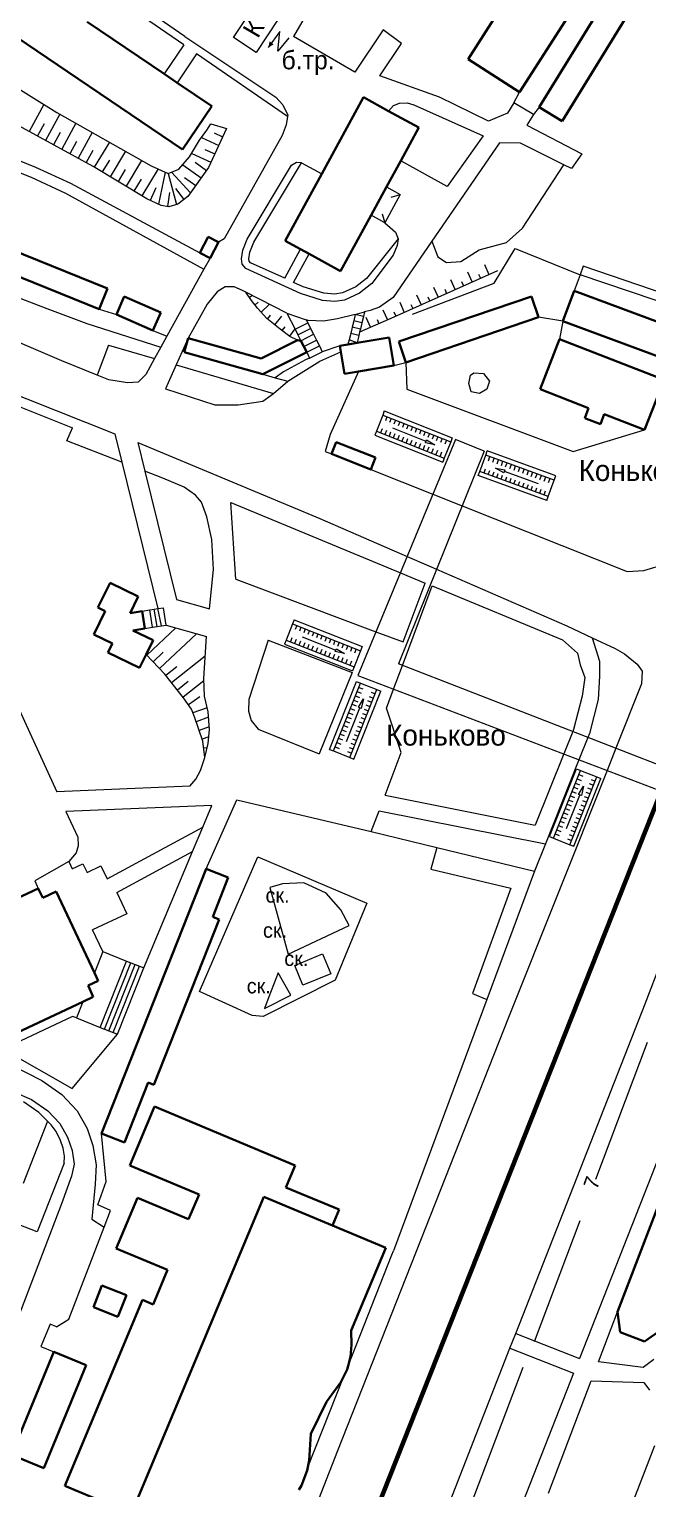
# Model space of a CAD drawing. Extents: x 1000 to 4000, y -5000 to -1000.
# Drawn here: x 1251.6 to 1385.1, y -3826 to -3511.3 of the extents above; entities that cross this region are included whole.
import ezdxf
from ezdxf.enums import TextEntityAlignment as Align

# ---------------------------------------------------------------- set-up
doc = ezdxf.new("R2010")
doc.units = 0
doc.header["$MEASUREMENT"] = 0
for name, color, linetype in [('11', 7, 'CONTINUOUS'), ('16', 7, 'CONTINUOUS'), ('17', 7, 'CONTINUOUS'), ('24', 7, 'CONTINUOUS'), ('25', 7, 'CONTINUOUS'), ('37', 7, 'CONTINUOUS'), ('40', 7, 'CONTINUOUS'), ('42', 7, 'CONTINUOUS'), ('5', 7, 'CONTINUOUS'), ('6', 7, 'CONTINUOUS'), ('7', 7, 'CONTINUOUS'), ('границы команд_1', 10, 'CONTINUOUS')]:
    doc.layers.add(name, color=color, linetype=linetype)
doc.styles.get("Standard").update_dxf_attribs({"font": 'txt', "height": 0.2})

msp = doc.modelspace()

# ---------------------------------------------------------------- linework, layer by layer
at = {"layer": '11', "color": 253, "linetype": 'Continuous', "lineweight": 0}
for p, q in [((1356.17, -3527.22), (1357.43, -3524.94)), ((1360.4, -3529.7), (1356.17, -3527.22)), ((1361.67, -3528.14), (1360.4, -3529.7)), ((1351.94, -3566.12), (1356.45, -3558.59)), ((1356.45, -3558.59), (1370.51, -3564.27)), ((1334.35, -3572.79), (1351.94, -3566.12)), ((1332.89, -3583.18), (1333.09, -3588.91)), ((1333.09, -3588.91), (1369.02, -3602.36)), ((1369.02, -3602.36), (1384.39, -3597.71)), ((1384.25, -3628.03), (1389.08, -3626.58)), ((1380.66, -3628.27), (1384.25, -3628.03)), ((1289.8, -3692.34), (1296.4, -3677.44)), ((1325.38, -3684.29), (1339.55, -3687.74)), ((1276.33, -3713.67), (1286.84, -3688.61)), ((1339.55, -3687.74), (1360.63, -3692.87)), ((1360.63, -3692.87), (1350.36, -3720.49)), ((1306.3, -3695.55), (1303.51, -3696.35)), ((1310.89, -3695.35), (1306.3, -3695.55)), ((1315.68, -3697.55), (1310.89, -3695.35)), ((1318.87, -3701.15), (1315.68, -3697.55)), ((1320.67, -3704.55), (1318.87, -3701.15)), ((1350.36, -3720.49), (1330.21, -3774.69)), ((1260.86, -3739.65), (1270.67, -3727.98)), ((1245.98, -3731.18), (1260.86, -3739.65)), ((1253.69, -3744.82), (1250.36, -3742.54)), ((1255.59, -3746.75), (1253.69, -3744.82)), ((1256.34, -3747.51), (1255.59, -3746.75)), ((1257.44, -3748.97), (1256.34, -3747.51)), ((1258.36, -3750.89), (1257.44, -3748.97)), ((1268.21, -3759.75), (1267.24, -3749.35)), ((1258.95, -3752.56), (1258.36, -3750.89)), ((1259.22, -3754.29), (1258.95, -3752.56)), ((1259.13, -3755.81), (1253.31, -3770.61)), ((1259.13, -3755.81), (1259.22, -3754.29)), ((1266.4, -3764.73), (1268.21, -3759.75)), ((1269.18, -3765.98), (1266.4, -3764.73)), ((1267.8, -3769.57), (1269.18, -3765.98)), ((1253.31, -3770.61), (1245.16, -3767.4)), ((1260.17, -3789.39), (1267.8, -3769.57)), ((1329.87, -3775.54), (1330.21, -3774.69)), ((1320.41, -3799.44), (1329.87, -3775.54)), ((1257.53, -3791.05), (1260.17, -3789.39)), ((1311.76, -3821.29), (1319.56, -3801.58))]:
    msp.add_line(p, q, dxfattribs=at)
for p in [(1320.41, -3799.44), (1319.56, -3801.58)]:
    msp.add_point(p, dxfattribs=at)
at = {"layer": '16', "color": 253, "linetype": 'Continuous', "lineweight": 0}
for p, q in [((1295.72, -3513.16), (1300.43, -3506)), ((1305.31, -3509.21), (1300.61, -3516.37)), ((1300.61, -3516.37), (1295.72, -3513.16)), ((1305.71, -3511.83), (1303.2, -3515.3)), ((1305.29, -3516.06), (1305.71, -3511.83)), ((1307.65, -3513.17), (1305.29, -3516.06))]:
    msp.add_line(p, q, dxfattribs=at)
msp.add_solid([(1303.2, -3515.3), (1304.35, -3514.62), (1303.49, -3513.96)], dxfattribs=at)
at = {"layer": '24', "color": 253, "linetype": 'Continuous', "lineweight": 0}
for p, q in [((1285.22, -3512.91), (1223.35, -3470.26)), ((1284.97, -3514.73), (1268.44, -3503.33)), ((1311.44, -3508.08), (1308.62, -3512.94)), ((1285.22, -3512.91), (1304.82, -3526)), ((1321.9, -3520.64), (1308.62, -3512.94)), ((1328.01, -3511.5), (1321.9, -3520.64)), ((1331.98, -3514.4), (1328.01, -3511.5)), ((1284.97, -3514.73), (1280.76, -3520.98)), ((1287.75, -3516.65), (1283.56, -3522.87)), ((1307.34, -3530.16), (1287.75, -3516.65)), ((1327.26, -3521.39), (1331.98, -3514.4)), ((1340.12, -3526.01), (1327.26, -3521.39)), ((1304.82, -3526), (1306.36, -3527.62)), ((1350.75, -3531.17), (1340.12, -3526.01)), ((1306.36, -3527.62), (1307.39, -3529.84)), ((1307.39, -3529.84), (1307.34, -3530.16)), ((1329.17, -3528.99), (1330.21, -3527.81)), ((1330.21, -3527.81), (1331.52, -3527.27)), ((1331.52, -3527.27), (1333.14, -3527.19)), ((1333.14, -3527.19), (1334.61, -3527.67)), ((1334.61, -3527.67), (1349.55, -3534.34)), ((1354.8, -3529.45), (1350.75, -3531.17)), ((1356.17, -3527.22), (1354.8, -3529.45)), ((1360.4, -3529.7), (1358.96, -3532.01)), ((1307.05, -3531.98), (1306.19, -3534.29)), ((1307.34, -3530.16), (1307.05, -3531.98)), ((1358.96, -3532.01), (1370.86, -3538.22)), ((1306.19, -3534.29), (1293.69, -3556.52)), ((1353.09, -3535.81), (1338.49, -3557.04)), ((1349.55, -3534.34), (1341.83, -3545.24)), ((1357.61, -3535.91), (1353.09, -3535.81)), ((1366.95, -3540.55), (1357.61, -3535.91)), ((1241.98, -3539.25), (1252.05, -3543.27)), ((1242.98, -3537.05), (1253.01, -3541.05)), ((1370.86, -3538.22), (1368.65, -3541.4)), ((1253.01, -3541.05), (1260.53, -3544.56)), ((1298.64, -3556.57), (1308.19, -3540.65)), ((1300.07, -3557.27), (1310.34, -3540.15)), ((1308.19, -3540.65), (1309.27, -3540.03)), ((1309.27, -3540.03), (1310.27, -3540.11)), ((1310.27, -3540.11), (1310.34, -3540.15)), ((1310.34, -3540.15), (1314.77, -3542.49)), ((1341.83, -3545.24), (1331.77, -3539.75)), ((1368.65, -3541.4), (1366.95, -3540.55)), ((1252.05, -3543.27), (1259.45, -3546.71)), ((1260.53, -3544.56), (1288.43, -3559.56)), ((1259.45, -3546.71), (1289.33, -3563.05)), ((1328.32, -3553.07), (1330.68, -3555.11)), ((1330.68, -3555.11), (1331.22, -3556.5)), ((1293.69, -3556.52), (1292.44, -3557.27)), ((1297.72, -3558.96), (1298.64, -3556.57)), ((1299.25, -3559.38), (1300.07, -3557.27)), ((1331.22, -3556.5), (1324.38, -3565.08)), ((1338.49, -3557.04), (1330.12, -3569.2)), ((1330.99, -3557.96), (1330.14, -3560.04)), ((1331.22, -3556.5), (1330.99, -3557.96)), ((1290.64, -3560.71), (1289.33, -3563.05)), ((1297.41, -3560.81), (1297.72, -3558.96)), ((1297.56, -3561.96), (1297.41, -3560.81)), ((1299.01, -3560.83), (1299.25, -3559.38)), ((1299.08, -3561.33), (1299.01, -3560.83)), ((1299.35, -3561.68), (1299.08, -3561.33)), ((1306.76, -3565.04), (1310.19, -3558.76)), ((1308.67, -3565.91), (1312.03, -3559.76)), ((1330.14, -3560.04), (1325.52, -3566.19)), ((1289.33, -3563.05), (1281.35, -3577.48)), ((1298.33, -3562.96), (1297.56, -3561.96)), ((1310.19, -3568.34), (1298.33, -3562.96)), ((1306.76, -3565.04), (1299.35, -3561.68)), ((1370.51, -3564.27), (1369.22, -3567.72)), ((1371.13, -3562.45), (1370.51, -3564.27)), ((1412.52, -3578.56), (1370.51, -3564.27)), ((1394.49, -3570.39), (1371.13, -3562.45)), ((1241.51, -3566.19), (1255.39, -3571.56)), ((1293.87, -3566.87), (1292.17, -3567.95)), ((1295.87, -3566.87), (1293.87, -3566.87)), ((1297.64, -3567.64), (1295.87, -3566.87)), ((1298.34, -3568), (1297.64, -3567.64)), ((1310.76, -3566.86), (1308.67, -3565.91)), ((1315.2, -3568.24), (1310.76, -3566.86)), ((1322.07, -3566.9), (1319.22, -3568.19)), ((1324.38, -3565.08), (1322.07, -3566.9)), ((1325.52, -3566.19), (1322.9, -3568.27)), ((1290.02, -3570.64), (1285.91, -3577.96)), ((1292.17, -3567.95), (1290.02, -3570.64)), ((1307.24, -3572.57), (1298.34, -3568)), ((1314.89, -3569.81), (1310.19, -3568.34)), ((1317.59, -3570.04), (1314.89, -3569.81)), ((1317.54, -3568.44), (1315.2, -3568.24)), ((1319.22, -3568.19), (1317.54, -3568.44)), ((1319.67, -3569.73), (1317.59, -3570.04)), ((1322.9, -3568.27), (1319.67, -3569.73)), ((1330.12, -3569.2), (1327.2, -3571.25)), ((1255.39, -3571.56), (1264.05, -3574.76)), ((1266.74, -3571.68), (1270.45, -3572.84)), ((1311.8, -3574.1), (1311.41, -3574.01)), ((1315.11, -3574.25), (1311.8, -3574.1)), ((1318.11, -3573.79), (1315.11, -3574.25)), ((1321.97, -3572.83), (1318.11, -3573.79)), ((1325.18, -3572.01), (1323.98, -3572.24)), ((1327.2, -3571.25), (1325.18, -3572.01)), ((1366.78, -3574.27), (1361.51, -3573.45)), ((1264.05, -3574.76), (1280.04, -3579.86)), ((1278.31, -3576.26), (1281.35, -3577.48)), ((1366.78, -3574.27), (1366.06, -3578.16)), ((1258.68, -3582.81), (1249.08, -3578.74)), ((1268.75, -3579.43), (1266.31, -3585.91)), ((1268.75, -3579.43), (1278.66, -3582.34)), ((1280.04, -3579.86), (1278.66, -3582.34)), ((1281.35, -3577.48), (1280.04, -3579.86)), ((1285.91, -3577.96), (1283.34, -3583.7)), ((1318.61, -3579.6), (1314.86, -3580.86)), ((1266.31, -3585.91), (1258.68, -3582.81)), ((1278.66, -3582.34), (1276.75, -3585.8)), ((1311.22, -3582.61), (1306.51, -3585.18)), ((1307.45, -3587.24), (1314.31, -3582.87)), ((1312.12, -3582.24), (1311.22, -3582.61)), ((1314.31, -3582.87), (1318.83, -3580.91)), ((1330.28, -3583.84), (1332.89, -3583.18)), ((1268.78, -3586.92), (1266.31, -3585.91)), ((1276.75, -3585.8), (1275.12, -3587.43)), ((1283.34, -3583.7), (1281.03, -3588.86)), ((1283.34, -3583.7), (1304.31, -3589.85)), ((1302.02, -3585.72), (1304.71, -3586.51)), ((1306.51, -3585.18), (1304.71, -3586.51)), ((1304.71, -3586.51), (1307.45, -3587.24)), ((1322.68, -3585.12), (1316.56, -3598.73)), ((1346.45, -3587.72), (1346.81, -3585.94)), ((1346.81, -3585.94), (1347.52, -3585.4)), ((1347.52, -3585.4), (1349.66, -3585.58)), ((1349.66, -3585.58), (1350.9, -3587.18)), ((1240.6, -3589.18), (1260.99, -3597.26)), ((1241.4, -3587.19), (1270.11, -3598.56)), ((1272.81, -3587.6), (1268.78, -3586.92)), ((1275.12, -3587.43), (1272.81, -3587.6)), ((1281.03, -3588.86), (1291.66, -3592.29)), ((1303.85, -3590.24), (1304.31, -3589.85)), ((1304.31, -3589.85), (1307.45, -3587.24)), ((1346.99, -3589.51), (1346.45, -3587.72)), ((1348.77, -3589.86), (1346.99, -3589.51)), ((1350.37, -3588.97), (1348.77, -3589.86)), ((1350.9, -3587.18), (1350.37, -3588.97)), ((1291.66, -3592.29), (1296.73, -3592.29)), ((1296.73, -3592.29), (1302.04, -3591.52)), ((1302.04, -3591.52), (1303.85, -3590.24)), ((1259.74, -3600.1), (1260.99, -3597.26)), ((1270.11, -3598.56), (1271.62, -3604.7)), ((1316.56, -3598.73), (1315.47, -3602.34)), ((1271.62, -3604.7), (1259.74, -3600.1)), ((1275.06, -3600.45), (1276.58, -3606.61)), ((1275.06, -3600.45), (1314.36, -3616.81)), ((1315.47, -3602.34), (1316.86, -3602.9)), ((1271.62, -3604.7), (1279.38, -3636.24)), ((1276.58, -3606.61), (1283.39, -3634.28)), ((1280.48, -3608.12), (1276.58, -3606.61)), ((1285.05, -3610.05), (1280.48, -3608.12)), ((1325.33, -3606.26), (1338.73, -3611.59)), ((1287.49, -3611.78), (1285.05, -3610.05)), ((1288.81, -3613.3), (1287.49, -3611.78)), ((1338.73, -3611.59), (1345.01, -3614.09)), ((1289.93, -3616.45), (1288.81, -3613.3)), ((1296.19, -3629.9), (1295.13, -3613.38)), ((1295.13, -3613.38), (1331.7, -3628.52)), ((1345.01, -3614.09), (1380.66, -3628.27)), ((1291.05, -3621.32), (1289.93, -3616.45)), ((1314.36, -3616.81), (1333.16, -3625.01)), ((1291.36, -3627.81), (1291.05, -3621.32)), ((1333.16, -3625.01), (1337.84, -3627.05)), ((1337.84, -3627.05), (1339.51, -3627.77)), ((1290.5, -3636.31), (1291.36, -3627.81)), ((1296.19, -3629.9), (1326.44, -3641.21)), ((1331.7, -3628.52), (1337.05, -3630.73)), ((1332.32, -3643.41), (1337.05, -3630.73)), ((1339.51, -3627.77), (1367.61, -3639.95)), ((1332.13, -3648.48), (1338.54, -3631.35)), ((1338.54, -3631.35), (1366.71, -3643)), ((1283.39, -3634.28), (1290.5, -3636.31)), ((1281.18, -3639.79), (1289.85, -3642.27)), ((1367.61, -3639.95), (1373.11, -3642.53)), ((1241.94, -3641.7), (1257.56, -3675.7)), ((1289.31, -3651.28), (1289.85, -3642.27)), ((1303.18, -3643.02), (1299.01, -3655.8)), ((1303.18, -3643.02), (1321.29, -3650.03)), ((1326.44, -3641.21), (1332.32, -3643.41)), ((1366.71, -3643), (1369.92, -3645.82)), ((1373.11, -3642.53), (1378.08, -3644.87)), ((1373.11, -3642.53), (1374.64, -3647.54)), ((1369.92, -3645.82), (1370.49, -3648.35)), ((1378.08, -3644.87), (1380.07, -3646)), ((1380.07, -3646), (1382.81, -3648.19)), ((1330.23, -3653.57), (1332.13, -3648.48)), ((1370.49, -3648.35), (1371.52, -3651.09)), ((1374.64, -3647.54), (1374.64, -3650.77)), ((1382.81, -3648.19), (1383.88, -3649.7)), ((1289.44, -3655.14), (1289.31, -3651.28)), ((1321.29, -3650.03), (1314.18, -3667.54)), ((1371.52, -3651.09), (1370.95, -3655.14)), ((1374.64, -3650.77), (1374.4, -3655.83)), ((1383.74, -3652.47), (1378.19, -3666.35)), ((1383.88, -3649.7), (1383.74, -3652.47)), ((1290.25, -3658.52), (1289.44, -3655.14)), ((1299.01, -3655.8), (1298.92, -3658.36)), ((1328.69, -3657.69), (1330.23, -3653.57)), ((1370.95, -3655.14), (1369.08, -3662.29)), ((1374.4, -3655.83), (1372.48, -3663.18)), ((1290.53, -3662.31), (1290.25, -3658.52)), ((1298.92, -3658.36), (1299.48, -3660.34)), ((1331.91, -3667.26), (1328.69, -3657.69)), ((1299.48, -3660.34), (1301, -3662.24)), ((1301, -3662.24), (1314.18, -3667.54)), ((1289.51, -3668.33), (1290.25, -3665.28)), ((1290.25, -3665.28), (1290.53, -3662.31)), ((1368.9, -3662.75), (1366.97, -3667.57)), ((1369.08, -3662.29), (1368.9, -3662.75)), ((1372.15, -3664.01), (1370.23, -3668.82)), ((1372.48, -3663.18), (1372.15, -3664.01)), ((1288.56, -3671.1), (1289.51, -3668.33)), ((1328.4, -3676.43), (1331.91, -3667.26)), ((1366.97, -3667.57), (1360.81, -3682.89)), ((1378.19, -3666.35), (1376.29, -3671.12)), ((1287.54, -3673), (1288.56, -3671.1)), ((1376.29, -3671.12), (1355.02, -3724.4)), ((1370.23, -3668.82), (1362.99, -3686.96)), ((1286.3, -3674.5), (1257.56, -3675.7)), ((1286.3, -3674.5), (1287.54, -3673)), ((1296.4, -3677.44), (1325.38, -3684.29)), ((1328.4, -3676.43), (1360.81, -3682.89)), ((1291, -3678.69), (1259.54, -3680)), ((1259.54, -3680), (1262.08, -3685.52)), ((1289.05, -3683.33), (1291, -3678.69)), ((1325.38, -3684.29), (1327.1, -3679.8)), ((1327.1, -3679.8), (1362.99, -3686.96)), ((1268.43, -3694.52), (1289.05, -3683.33)), ((1286.84, -3688.61), (1289.05, -3683.33)), ((1262.17, -3687.39), (1261.73, -3688.91)), ((1262.08, -3685.52), (1262.17, -3687.39)), ((1362.99, -3686.96), (1360.63, -3692.87)), ((1261.73, -3688.91), (1260.14, -3690.74)), ((1270.54, -3697.45), (1286.84, -3688.61)), ((1288.35, -3718.75), (1300.92, -3689.74)), ((1300.92, -3689.74), (1324.46, -3699.75)), ((1339.55, -3687.74), (1338.25, -3692.41)), ((1260.14, -3690.74), (1252.81, -3694.89)), ((1260.14, -3690.74), (1260.88, -3692.32)), ((1260.88, -3692.32), (1263.22, -3691.22)), ((1263.22, -3691.22), (1264.11, -3693.11)), ((1264.11, -3693.11), (1267.1, -3691.7)), ((1267.1, -3691.7), (1268.43, -3694.52)), ((1338.25, -3692.41), (1355.55, -3696.5)), ((1252.81, -3694.89), (1253.59, -3696.54)), ((1303.51, -3696.35), (1307.5, -3710.75)), ((1355.55, -3696.5), (1347.27, -3719.23)), ((1270.54, -3697.45), (1272.68, -3702.01)), ((1324.46, -3699.75), (1317.67, -3716.35)), ((1272.68, -3702.01), (1265.29, -3705.49)), ((1267.49, -3710.18), (1265.29, -3705.49)), ((1307.5, -3710.75), (1320.67, -3704.55)), ((1308.9, -3713.15), (1312.2, -3711.78)), ((1312.2, -3711.78), (1314.9, -3710.66)), ((1314.9, -3710.66), (1316.68, -3714.95)), ((1384.49, -3721.42), (1388.07, -3712.22)), ((1305.31, -3714.75), (1303.33, -3719.93)), ((1308.1, -3719.55), (1305.31, -3714.75)), ((1310.68, -3717.44), (1308.9, -3713.15)), ((1316.68, -3714.95), (1310.68, -3717.44)), ((1299.72, -3723.95), (1288.35, -3718.75)), ((1317.67, -3716.35), (1302.12, -3724.15)), ((1302.39, -3722.41), (1308.1, -3719.55)), ((1303.33, -3719.93), (1302.39, -3722.41)), ((1347.27, -3719.23), (1350.36, -3720.49)), ((1356.6, -3792.48), (1384.49, -3721.42)), ((1260.94, -3724.13), (1245.98, -3731.18)), ((1261.83, -3724.48), (1260.94, -3724.13)), ((1302.12, -3724.15), (1299.72, -3723.95)), ((1355.02, -3724.4), (1318.17, -3817.76)), ((1396.91, -3730.33), (1370.32, -3797.87)), ((1234.58, -3734.6), (1252.11, -3742.02)), ((1243.37, -3732.41), (1254.37, -3737.94)), ((1254.37, -3737.94), (1258.69, -3740.98)), ((1252.11, -3742.02), (1255.63, -3744.49)), ((1258.69, -3740.98), (1261.95, -3744.47)), ((1255.59, -3746.75), (1250.32, -3760.14)), ((1255.63, -3744.49), (1258.2, -3747.25)), ((1261.95, -3744.47), (1264.16, -3748.28)), ((1258.2, -3747.25), (1259.91, -3750.2)), ((1259.91, -3750.2), (1260.87, -3753.05)), ((1264.16, -3748.28), (1265.38, -3751.94)), ((1260.87, -3753.05), (1261.34, -3756)), ((1265.38, -3751.94), (1266.06, -3756.14)), ((1261.34, -3756), (1260.77, -3758.57)), ((1266.06, -3756.14), (1265.88, -3760.27)), ((1260.77, -3758.57), (1258.58, -3764.56)), ((1265.88, -3760.27), (1265.16, -3767.87)), ((1258.58, -3764.56), (1239.35, -3814.74)), ((1265.16, -3767.87), (1267.8, -3769.57)), ((1374.45, -3798.58), (1378.53, -3787.85)), ((1256.14, -3790.47), (1254.15, -3795.3)), ((1257.53, -3791.05), (1256.14, -3790.47)), ((1355.35, -3795.66), (1356.6, -3792.48)), ((1356.6, -3792.48), (1370.32, -3797.87)), ((1254.15, -3795.3), (1256.97, -3796.47)), ((1338.84, -3837.74), (1355.35, -3795.66)), ((1355.35, -3795.66), (1369.07, -3801.04)), ((1384.11, -3799.82), (1374.45, -3798.58)), ((1386.41, -3798.13), (1384.11, -3799.82)), ((1369.07, -3801.04), (1352.55, -3843.01)), ((1363.66, -3826.94), (1372.87, -3802.72)), ((1372.87, -3802.72), (1384.26, -3803.03)), ((1384.26, -3803.03), (1385.49, -3804.72)), ((1318.17, -3817.76), (1292, -3884.47)), ((1386.56, -3816.68), (1370.78, -3857.35))]:
    msp.add_line(p, q, dxfattribs=at)
at = {"layer": '25', "color": 253, "linetype": 'Continuous', "lineweight": 0}
for p, q in [((1307.24, -3572.57), (1311.41, -3574.01)), ((1307.24, -3572.57), (1308.97, -3575.99)), ((1311.41, -3574.01), (1311.71, -3574.61)), ((1321.97, -3572.83), (1321.64, -3574.19)), ((1321.97, -3572.83), (1323.98, -3572.24)), ((1323.73, -3573.26), (1321.97, -3572.83)), ((1323.73, -3573.26), (1323.41, -3574.62)), ((1323.98, -3572.24), (1323.73, -3573.26)), ((1308.97, -3575.99), (1311.71, -3574.61)), ((1308.97, -3575.99), (1309.6, -3577.24)), ((1309.6, -3577.24), (1312.34, -3575.86)), ((1309.6, -3577.24), (1310.23, -3578.49)), ((1310.23, -3578.49), (1312.97, -3577.11)), ((1311.71, -3574.61), (1312.34, -3575.86)), ((1312.34, -3575.86), (1312.97, -3577.11)), ((1312.97, -3577.11), (1313.6, -3578.36)), ((1320.98, -3576.91), (1320.65, -3578.27)), ((1321.31, -3575.55), (1320.98, -3576.91)), ((1322.75, -3577.34), (1320.98, -3576.91)), ((1321.64, -3574.19), (1321.31, -3575.55)), ((1323.08, -3575.98), (1321.31, -3575.55)), ((1323.41, -3574.62), (1321.64, -3574.19)), ((1322.91, -3576.68), (1322.75, -3577.34)), ((1323.08, -3575.98), (1322.91, -3576.68)), ((1323.41, -3574.62), (1323.08, -3575.98)), ((1310.86, -3579.74), (1313.6, -3578.36)), ((1311.49, -3580.99), (1314.23, -3579.61)), ((1313.6, -3578.36), (1314.23, -3579.61)), ((1314.23, -3579.61), (1314.86, -3580.86)), ((1320.65, -3578.27), (1320.4, -3579.3)), ((1322.35, -3578.97), (1320.65, -3578.27)), ((1322.75, -3577.34), (1322.35, -3578.97)), ((1311.49, -3580.99), (1312.12, -3582.24)), ((1312.12, -3582.24), (1314.86, -3580.86)), ((1327.89, -3594.51), (1326.52, -3598.01)), ((1328.24, -3593.63), (1327.89, -3594.51)), ((1327.89, -3594.51), (1342.56, -3600.28)), ((1328.24, -3593.63), (1342.9, -3599.4)), ((1328.81, -3594.87), (1328.46, -3595.74)), ((1329.72, -3595.23), (1329.38, -3596.1)), ((1330.64, -3595.59), (1330.3, -3596.46)), ((1331.56, -3595.95), (1331.22, -3596.83)), ((1326.52, -3598.01), (1326.17, -3598.88)), ((1326.17, -3598.88), (1340.84, -3604.65)), ((1326.52, -3598.01), (1341.18, -3603.78)), ((1327.78, -3597.49), (1327.43, -3598.37)), ((1328.69, -3597.85), (1328.35, -3598.73)), ((1329.61, -3598.21), (1329.27, -3599.09)), ((1329.97, -3597.3), (1337.23, -3600.16)), ((1330.53, -3598.57), (1330.18, -3599.45)), ((1331.44, -3598.93), (1331.1, -3599.81)), ((1332.36, -3599.3), (1332.02, -3600.17)), ((1332.47, -3596.31), (1332.13, -3597.19)), ((1333.39, -3596.67), (1333.05, -3597.55)), ((1334.31, -3597.03), (1333.96, -3597.91)), ((1335.22, -3597.39), (1334.88, -3598.27)), ((1336.14, -3597.75), (1335.8, -3598.63)), ((1337.06, -3598.11), (1336.71, -3598.99)), ((1337.97, -3598.47), (1337.63, -3599.35)), ((1338.89, -3598.83), (1338.55, -3599.71)), ((1339.8, -3599.19), (1339.46, -3600.07)), ((1343.61, -3599.82), (1322.53, -3650.63)), ((1349.75, -3602.29), (1331.33, -3648.16)), ((1333.27, -3599.66), (1332.93, -3600.53)), ((1334.19, -3600.02), (1333.85, -3600.89)), ((1335.11, -3600.38), (1334.77, -3601.25)), ((1336.02, -3600.74), (1335.68, -3601.61)), ((1336.94, -3601.1), (1336.6, -3601.97)), ((1337.86, -3601.46), (1337.51, -3602.33)), ((1338.77, -3601.82), (1338.43, -3602.69)), ((1339.69, -3602.18), (1339.35, -3603.05)), ((1340.72, -3599.55), (1340.38, -3600.43)), ((1342.56, -3600.28), (1341.18, -3603.78)), ((1341.64, -3599.91), (1341.29, -3600.79)), ((1342.9, -3599.4), (1342.56, -3600.28)), ((1349.75, -3602.29), (1343.61, -3599.82)), ((1350.11, -3603.13), (1350.43, -3602.25)), ((1365.23, -3607.65), (1350.43, -3602.25)), ((1340.61, -3602.54), (1340.26, -3603.41)), ((1341.18, -3603.78), (1340.84, -3604.65)), ((1348.82, -3606.66), (1350.11, -3603.13)), ((1364.91, -3608.53), (1350.11, -3603.13)), ((1350.71, -3604.35), (1351.03, -3603.47)), ((1351.64, -3604.69), (1351.96, -3603.81)), ((1352.56, -3605.03), (1352.88, -3604.14)), ((1353.49, -3605.36), (1353.81, -3604.48)), ((1354.41, -3605.7), (1354.73, -3604.82)), ((1355.34, -3606.04), (1355.66, -3605.16)), ((1356.26, -3606.38), (1356.58, -3605.49)), ((1348.5, -3607.55), (1348.82, -3606.66)), ((1363.3, -3612.95), (1348.5, -3607.55)), ((1363.62, -3612.06), (1348.82, -3606.66)), ((1349.75, -3607), (1350.07, -3606.12)), ((1350.67, -3607.34), (1350.99, -3606.46)), ((1351.6, -3607.68), (1351.92, -3606.79)), ((1352.52, -3608.01), (1352.84, -3607.13)), ((1353.45, -3608.35), (1353.77, -3607.47)), ((1361.48, -3609.32), (1354.15, -3606.65)), ((1354.37, -3608.69), (1354.69, -3607.81)), ((1355.3, -3609.03), (1355.62, -3608.14)), ((1356.22, -3609.36), (1356.54, -3608.48)), ((1357.19, -3606.71), (1357.51, -3605.83)), ((1358.11, -3607.05), (1358.43, -3606.17)), ((1359.04, -3607.39), (1359.36, -3606.51)), ((1359.96, -3607.73), (1360.28, -3606.84)), ((1360.89, -3608.06), (1361.21, -3607.18)), ((1361.81, -3608.4), (1362.14, -3607.52)), ((1362.74, -3608.74), (1363.06, -3607.86)), ((1363.62, -3612.06), (1364.91, -3608.53)), ((1363.66, -3609.08), (1363.99, -3608.19)), ((1364.91, -3608.53), (1365.23, -3607.65)), ((1357.15, -3609.7), (1357.47, -3608.82)), ((1358.07, -3610.04), (1358.39, -3609.16)), ((1359, -3610.38), (1359.32, -3609.49)), ((1359.92, -3610.71), (1360.24, -3609.83)), ((1360.85, -3611.05), (1361.17, -3610.17)), ((1361.77, -3611.39), (1362.1, -3610.51)), ((1362.7, -3611.73), (1363.02, -3610.84)), ((1363.3, -3612.95), (1363.62, -3612.06)), ((1308.43, -3639.54), (1307.05, -3643.04)), ((1308.77, -3638.66), (1308.43, -3639.54)), ((1308.43, -3639.54), (1323.09, -3645.31)), ((1308.77, -3638.66), (1323.44, -3644.43)), ((1309.35, -3639.9), (1309, -3640.77)), ((1307.05, -3643.04), (1306.71, -3643.91)), ((1307.05, -3643.04), (1321.72, -3648.8)), ((1308.32, -3642.52), (1307.97, -3643.4)), ((1309.23, -3642.88), (1308.89, -3643.76)), ((1310.15, -3643.24), (1309.8, -3644.12)), ((1310.26, -3640.26), (1309.92, -3641.13)), ((1310.51, -3642.33), (1317.77, -3645.19)), ((1311.18, -3640.62), (1310.84, -3641.49)), ((1312.1, -3640.98), (1311.75, -3641.85)), ((1313.01, -3641.34), (1312.67, -3642.21)), ((1313.93, -3641.7), (1313.59, -3642.57)), ((1314.85, -3642.06), (1314.5, -3642.93)), ((1315.76, -3642.42), (1315.42, -3643.3)), ((1316.68, -3642.78), (1316.33, -3643.66)), ((1317.59, -3643.14), (1317.25, -3644.02)), ((1306.71, -3643.91), (1321.37, -3649.68)), ((1311.06, -3643.6), (1310.72, -3644.48)), ((1311.98, -3643.96), (1311.64, -3644.84)), ((1312.9, -3644.32), (1312.55, -3645.2)), ((1313.81, -3644.68), (1313.47, -3645.56)), ((1314.73, -3645.05), (1314.39, -3645.92)), ((1315.65, -3645.41), (1315.3, -3646.28)), ((1316.56, -3645.77), (1316.22, -3646.64)), ((1317.48, -3646.13), (1317.14, -3647)), ((1318.4, -3646.49), (1318.05, -3647.36)), ((1318.51, -3643.5), (1318.17, -3644.38)), ((1319.43, -3643.86), (1319.08, -3644.74)), ((1320.34, -3644.22), (1320, -3645.1)), ((1321.26, -3644.58), (1320.92, -3645.46)), ((1323.09, -3645.31), (1321.72, -3648.8)), ((1322.18, -3644.94), (1321.83, -3645.82)), ((1323.44, -3644.43), (1323.09, -3645.31)), ((1319.31, -3646.85), (1318.97, -3647.72)), ((1320.23, -3647.21), (1319.88, -3648.08)), ((1321.14, -3647.57), (1320.8, -3648.44)), ((1321.72, -3648.8), (1321.37, -3649.68)), ((1413.11, -3679.91), (1331.33, -3648.16)), ((1316.41, -3666.59), (1322.24, -3651.95)), ((1317.28, -3666.93), (1323.11, -3652.29)), ((1322.24, -3651.95), (1323.11, -3652.29)), ((1322.53, -3650.63), (1411.35, -3684.49)), ((1323.11, -3652.29), (1326.6, -3653.68)), ((1320.77, -3668.32), (1326.6, -3653.68)), ((1321.65, -3668.67), (1327.48, -3654.03)), ((1321.65, -3655.95), (1322.53, -3656.3)), ((1322.02, -3655.04), (1322.89, -3655.39)), ((1322.38, -3654.12), (1323.26, -3654.47)), ((1322.75, -3653.21), (1323.62, -3653.56)), ((1325, -3655.17), (1325.88, -3655.51)), ((1325.37, -3654.25), (1326.24, -3654.6)), ((1326.6, -3653.68), (1327.48, -3654.03)), ((1320.08, -3664.87), (1322.97, -3657.62)), ((1320.56, -3658.7), (1321.43, -3659.05)), ((1320.93, -3657.78), (1321.8, -3658.13)), ((1321.29, -3656.87), (1322.16, -3657.22)), ((1323.55, -3658.83), (1324.42, -3659.17)), ((1323.91, -3657.91), (1324.78, -3658.26)), ((1324.27, -3657), (1325.15, -3657.34)), ((1324.64, -3656.08), (1325.51, -3656.43)), ((1319.47, -3661.44), (1320.34, -3661.79)), ((1319.83, -3660.53), (1320.7, -3660.88)), ((1320.2, -3659.61), (1321.07, -3659.96)), ((1322.45, -3661.57), (1323.32, -3661.92)), ((1322.82, -3660.66), (1323.69, -3661)), ((1323.18, -3659.74), (1324.05, -3660.09)), ((1318.01, -3665.1), (1318.88, -3665.45)), ((1318.37, -3664.19), (1319.25, -3664.54)), ((1318.74, -3663.27), (1319.61, -3663.62)), ((1319.1, -3662.36), (1319.98, -3662.71)), ((1320.99, -3665.23), (1321.87, -3665.58)), ((1321.36, -3664.32), (1322.23, -3664.66)), ((1321.72, -3663.4), (1322.6, -3663.75)), ((1322.09, -3662.49), (1322.96, -3662.83)), ((1316.41, -3666.59), (1317.28, -3666.93)), ((1317.28, -3666.93), (1320.77, -3668.32)), ((1317.65, -3666.02), (1318.52, -3666.37)), ((1320.27, -3667.06), (1321.14, -3667.41)), ((1320.63, -3666.15), (1321.5, -3666.49)), ((1320.77, -3668.32), (1321.65, -3668.67)), ((1363.88, -3685.39), (1369.71, -3670.75)), ((1364.75, -3685.73), (1370.58, -3671.1)), ((1369.71, -3670.75), (1370.58, -3671.1)), ((1370.58, -3671.1), (1374.07, -3672.49)), ((1368.24, -3687.13), (1374.07, -3672.49)), ((1369.12, -3687.47), (1374.95, -3672.83)), ((1369.12, -3674.76), (1370, -3675.1)), ((1369.49, -3673.84), (1370.36, -3674.19)), ((1369.85, -3672.93), (1370.72, -3673.27)), ((1370.22, -3672.01), (1371.09, -3672.36)), ((1372.47, -3673.97), (1373.34, -3674.32)), ((1372.84, -3673.05), (1373.71, -3673.4)), ((1374.07, -3672.49), (1374.95, -3672.83)), ((1367.55, -3683.67), (1370.44, -3676.42)), ((1368.03, -3677.5), (1368.9, -3677.85)), ((1368.39, -3676.59), (1369.27, -3676.93)), ((1368.76, -3675.67), (1369.63, -3676.02)), ((1371.01, -3677.63), (1371.89, -3677.98)), ((1371.38, -3676.71), (1372.25, -3677.06)), ((1371.74, -3675.8), (1372.62, -3676.15)), ((1372.11, -3674.88), (1372.98, -3675.23)), ((1366.94, -3680.25), (1367.81, -3680.59)), ((1367.3, -3679.33), (1368.17, -3679.68)), ((1367.67, -3678.42), (1368.54, -3678.76)), ((1369.92, -3680.37), (1370.79, -3680.72)), ((1370.29, -3679.46), (1371.16, -3679.8)), ((1370.65, -3678.54), (1371.52, -3678.89)), ((1365.48, -3683.9), (1366.35, -3684.25)), ((1365.84, -3682.99), (1366.72, -3683.34)), ((1366.21, -3682.07), (1367.08, -3682.42)), ((1366.57, -3681.16), (1367.45, -3681.51)), ((1368.46, -3684.03), (1369.34, -3684.38)), ((1368.83, -3683.12), (1369.7, -3683.46)), ((1369.19, -3682.2), (1370.07, -3682.55)), ((1369.56, -3681.29), (1370.43, -3681.63)), ((1363.88, -3685.39), (1364.75, -3685.73)), ((1364.75, -3685.73), (1368.24, -3687.13)), ((1365.11, -3684.82), (1365.99, -3685.17)), ((1367.74, -3685.86), (1368.61, -3686.21)), ((1368.1, -3684.95), (1368.97, -3685.3)), ((1368.24, -3687.13), (1369.12, -3687.47)), ((1267.49, -3710.18), (1265.69, -3714.73)), ((1266.95, -3726.51), (1272.61, -3712.2)), ((1267.49, -3710.18), (1272.61, -3712.2)), ((1267.88, -3726.88), (1273.54, -3712.57)), ((1272.61, -3712.2), (1273.54, -3712.57)), ((1273.54, -3712.57), (1274.47, -3712.94)), ((1268.81, -3727.24), (1274.47, -3712.94)), ((1269.74, -3727.61), (1275.4, -3713.3)), ((1270.67, -3727.98), (1276.33, -3713.67)), ((1274.47, -3712.94), (1275.4, -3713.3)), ((1275.4, -3713.3), (1276.33, -3713.67)), ((1263.22, -3720.97), (1261.83, -3724.48)), ((1261.83, -3724.48), (1266.95, -3726.51)), ((1266.95, -3726.51), (1267.88, -3726.88)), ((1267.88, -3726.88), (1268.81, -3727.24)), ((1268.81, -3727.24), (1269.74, -3727.61)), ((1269.74, -3727.61), (1270.67, -3727.98))]:
    msp.add_line(p, q, dxfattribs=at)
for points in [[(1337.11, -3600.47), (1337.35, -3599.85), (1339.13, -3600.91), (1337.11, -3600.47)], [(1354.26, -3606.34), (1354.03, -3606.96), (1352.22, -3605.95), (1354.26, -3606.34)], [(1317.65, -3645.5), (1317.89, -3644.88), (1319.67, -3645.94), (1317.65, -3645.5)], [(1323.28, -3657.74), (1322.66, -3657.49), (1323.73, -3655.72), (1323.28, -3657.74)], [(1370.75, -3676.54), (1370.13, -3676.3), (1371.2, -3674.52), (1370.75, -3676.54)]]:
    msp.add_3dface(points, dxfattribs=at)
at = {"layer": '37', "color": 253, "linetype": 'Continuous', "lineweight": 0}
for p, q in [((1242.38, -3519.84), (1257.59, -3529.29)), ((1265.39, -3540.91), (1237.77, -3525.84)), ((1254.81, -3527.56), (1251.62, -3533.4)), ((1258.21, -3529.68), (1255.13, -3535.32)), ((1257.59, -3529.29), (1277.92, -3540.78)), ((1254.82, -3531.73), (1253.38, -3534.36)), ((1261.71, -3531.62), (1258.65, -3537.23)), ((1288.4, -3535.29), (1289.94, -3533.12)), ((1289.94, -3533.12), (1290.83, -3531.72)), ((1294.16, -3532.74), (1290.32, -3541.17)), ((1290.83, -3531.72), (1294.16, -3532.74)), ((1258.33, -3533.64), (1256.89, -3536.28)), ((1261.84, -3535.56), (1260.4, -3538.19)), ((1265.19, -3533.59), (1262.16, -3539.15)), ((1268.91, -3535.69), (1265.66, -3541.08)), ((1286.23, -3538.87), (1288.4, -3535.29)), ((1288.82, -3534.7), (1292.5, -3536.38)), ((1291.54, -3533.68), (1293.33, -3534.56)), ((1265.35, -3537.47), (1263.91, -3540.11)), ((1268.92, -3539.54), (1267.37, -3542.11)), ((1272.4, -3537.66), (1269.09, -3543.14)), ((1283.93, -3541.55), (1286.23, -3538.87)), ((1286.68, -3538.13), (1290.84, -3540.02)), ((1289.54, -3537.24), (1291.67, -3538.2)), ((1277.02, -3547.94), (1265.39, -3540.91)), ((1272.35, -3541.61), (1270.8, -3544.18)), ((1275.88, -3539.63), (1272.51, -3545.21)), ((1279.44, -3541.47), (1275.93, -3547.28)), ((1277.92, -3540.78), (1281.63, -3542.44)), ((1280.94, -3542.14), (1279.51, -3549.07)), ((1281.58, -3542.46), (1283.37, -3549.16)), ((1281.63, -3542.44), (1283.93, -3541.55)), ((1282.35, -3542.16), (1286.4, -3546.65)), ((1284.77, -3540.57), (1288.73, -3543.4)), ((1290.32, -3541.17), (1285.85, -3547.43)), ((1287.45, -3540.02), (1289.89, -3541.77)), ((1275.77, -3543.68), (1274.22, -3546.24)), ((1278.93, -3545.51), (1277.69, -3548.24)), ((1283.19, -3545.68), (1285.01, -3548.06)), ((1285.12, -3543.28), (1287.56, -3545.02)), ((1280.09, -3549.34), (1277.02, -3547.94)), ((1281.89, -3546.58), (1281.43, -3549.55)), ((1285.85, -3547.43), (1283.67, -3549.09)), ((1281.75, -3549.6), (1280.09, -3549.34)), ((1283.67, -3549.09), (1281.75, -3549.6)), ((1352.63, -3563.41), (1330.3, -3573.4)), ((1346.18, -3563.66), (1347.16, -3565.86)), ((1348.58, -3564.13), (1348.98, -3565.04)), ((1349.83, -3562.03), (1350.81, -3564.22)), ((1338.88, -3566.93), (1339.86, -3569.12)), ((1341.27, -3567.39), (1341.68, -3568.31)), ((1342.53, -3565.3), (1343.51, -3567.49)), ((1344.92, -3565.76), (1345.33, -3566.67)), ((1299.59, -3569.84), (1298.35, -3568)), ((1299.82, -3568.76), (1299.16, -3569.21)), ((1300.91, -3571.51), (1299.59, -3569.84)), ((1301.05, -3570.18), (1300.31, -3570.85)), ((1303.43, -3570.72), (1301.65, -3572.33)), ((1331.57, -3570.2), (1332.55, -3572.39)), ((1333.97, -3570.66), (1334.38, -3571.57)), ((1335.22, -3568.57), (1336.2, -3570.76)), ((1337.62, -3569.03), (1338.03, -3569.94)), ((1302.9, -3573.71), (1300.91, -3571.51)), ((1305.75, -3575.99), (1302.9, -3573.71)), ((1303.63, -3573.02), (1303.01, -3573.8)), ((1306.07, -3573.17), (1304.57, -3575.05)), ((1330.3, -3573.4), (1322.91, -3576.68)), ((1324.27, -3573.45), (1325.24, -3575.64)), ((1326.67, -3573.92), (1327.07, -3574.83)), ((1327.93, -3571.83), (1328.9, -3574.02)), ((1330.32, -3572.29), (1330.73, -3573.21)), ((1307.85, -3577.55), (1305.75, -3575.99)), ((1306.74, -3575.48), (1306.15, -3576.28)), ((1308.92, -3575.9), (1307.75, -3577.48)), ((1309.52, -3578.41), (1307.85, -3577.55)), ((1283.23, -3640.38), (1277.01, -3646.27)), ((1287.7, -3641.66), (1279.76, -3649.18)), ((1280.88, -3650.36), (1276.85, -3646.1)), ((1280.56, -3645.66), (1278.38, -3647.72)), ((1289.6, -3646.48), (1282.35, -3652.22)), ((1283.46, -3648.79), (1281.11, -3650.65)), ((1284.94, -3655.49), (1280.88, -3650.36)), ((1285.94, -3651.92), (1283.59, -3653.79)), ((1289.32, -3651.8), (1284.83, -3655.35)), ((1286.64, -3657.9), (1284.94, -3655.49)), ((1288.44, -3655.26), (1285.99, -3656.98)), ((1287.25, -3659.6), (1286.64, -3657.9)), ((1290.03, -3657.6), (1286.94, -3658.73)), ((1289.1, -3664.83), (1287.25, -3659.6)), ((1290.34, -3659.65), (1287.61, -3660.61)), ((1290.48, -3661.72), (1288.28, -3662.49)), ((1290.38, -3663.87), (1288.94, -3664.38)), ((1289.51, -3668.33), (1289.1, -3664.83)), ((1290.02, -3666.26), (1289.28, -3666.34))]:
    msp.add_line(p, q, dxfattribs=at)
at = {"layer": '40', "color": 253, "linetype": 'Continuous', "lineweight": 0}
for p, q in [((1358.06, -3554.2), (1366.95, -3540.55)), ((1354.63, -3557.32), (1358.06, -3554.2)), ((1338.49, -3557.04), (1339.82, -3560.44)), ((1348.73, -3558.93), (1354.63, -3557.32)), ((1339.82, -3560.44), (1341.65, -3561.62)), ((1341.65, -3561.62), (1344.76, -3561.41)), ((1344.76, -3561.41), (1348.73, -3558.93)), ((1384.98, -3729.74), (1373.81, -3759.29)), ((1370.44, -3768.19), (1360.57, -3794.3)), ((1345.12, -3834.22), (1358.21, -3799.78))]:
    msp.add_line(p, q, dxfattribs=at)
at = {"layer": '6', "color": 253, "linetype": 'Continuous', "lineweight": 40}
for p, q in [((1284.73, -3537.24), (1212.9, -3488.8)), ((1346.3, -3517.81), (1359.39, -3497.35)), ((1370.53, -3504.48), (1357.43, -3524.94)), ((1361.67, -3528.14), (1375.65, -3505.45)), ((1366.59, -3531.17), (1381.93, -3506.28)), ((1280.76, -3520.98), (1264.11, -3509.75)), ((1357.43, -3524.94), (1346.3, -3517.81)), ((1283.56, -3522.87), (1280.76, -3520.98)), ((1291.03, -3527.9), (1283.56, -3522.87)), ((1323.77, -3526.03), (1314.77, -3542.49)), ((1329.17, -3528.99), (1323.77, -3526.03)), ((1284.73, -3537.24), (1291.03, -3527.9)), ((1335.7, -3532.55), (1329.17, -3528.99)), ((1361.67, -3528.14), (1366.59, -3531.17)), ((1331.77, -3539.75), (1335.7, -3532.55)), ((1314.77, -3542.49), (1306.87, -3556.94)), ((1328.71, -3545.35), (1331.77, -3539.75)), ((1325.37, -3551.46), (1328.71, -3545.35)), ((1318.81, -3563.47), (1325.37, -3551.46)), ((1268.53, -3567.22), (1238.87, -3555.3)), ((1290.23, -3556.12), (1288.43, -3559.56)), ((1292.44, -3557.27), (1290.23, -3556.12)), ((1290.64, -3560.71), (1292.44, -3557.27)), ((1306.87, -3556.94), (1310.19, -3558.76)), ((1237.08, -3559.76), (1266.74, -3571.68)), ((1288.43, -3559.56), (1290.64, -3560.71)), ((1310.19, -3558.76), (1312.03, -3559.76)), ((1312.03, -3559.76), (1318.81, -3563.47)), ((1266.74, -3571.68), (1268.53, -3567.22)), ((1369.22, -3567.72), (1366.78, -3574.27)), ((1389.95, -3575.45), (1369.22, -3567.72)), ((1272.14, -3568.97), (1270.45, -3572.84)), ((1280, -3572.39), (1272.14, -3568.97)), ((1359.98, -3568.95), (1331.36, -3578.68)), ((1361.51, -3573.45), (1359.98, -3568.95)), ((1270.45, -3572.84), (1278.31, -3576.26)), ((1278.31, -3576.26), (1280, -3572.39)), ((1332.89, -3583.18), (1361.51, -3573.45)), ((1366.78, -3574.27), (1387.51, -3582)), ((1285.06, -3580.99), (1285.91, -3577.96)), ((1285.91, -3577.96), (1301.69, -3582.36)), ((1301.69, -3582.36), (1309.52, -3578.41)), ((1309.52, -3578.41), (1310.23, -3578.49)), ((1310.86, -3579.74), (1310.23, -3578.49)), ((1311.49, -3580.99), (1310.86, -3579.74)), ((1320.4, -3579.3), (1318.61, -3579.6)), ((1318.61, -3579.6), (1318.83, -3580.91)), ((1322.35, -3578.97), (1320.4, -3579.3)), ((1329.26, -3577.81), (1322.35, -3578.97)), ((1330.28, -3583.84), (1329.26, -3577.81)), ((1331.36, -3578.68), (1332.89, -3583.18)), ((1361.87, -3588.95), (1366.06, -3578.16)), ((1366.06, -3578.16), (1388.59, -3586.92)), ((1285.06, -3580.99), (1302.02, -3585.72)), ((1302.02, -3585.72), (1311.49, -3580.99)), ((1318.83, -3580.91), (1319.63, -3585.64)), ((1319.63, -3585.64), (1322.68, -3585.12)), ((1322.68, -3585.12), (1330.28, -3583.84)), ((1372.31, -3593.01), (1361.87, -3588.95)), ((1388.59, -3586.92), (1384.39, -3597.71)), ((1372.31, -3593.01), (1371.47, -3595.16)), ((1371.47, -3595.16), (1374.87, -3596.48)), ((1375.7, -3594.33), (1374.87, -3596.48)), ((1384.39, -3597.71), (1375.7, -3594.33)), ((1317.88, -3600.33), (1316.86, -3602.9)), ((1326.35, -3603.69), (1317.88, -3600.33)), ((1316.86, -3602.9), (1325.33, -3606.26)), ((1325.33, -3606.26), (1326.35, -3603.69)), ((1269.09, -3630.66), (1266.45, -3636.03)), ((1275.14, -3633.63), (1269.09, -3630.66)), ((1273.39, -3637.19), (1275.14, -3633.63)), ((1268.04, -3636.82), (1265.59, -3641.8)), ((1266.45, -3636.03), (1268.04, -3636.82)), ((1275.99, -3636.78), (1273.39, -3637.19)), ((1276.58, -3640.52), (1275.99, -3636.78)), ((1265.59, -3641.8), (1269.56, -3643.75)), ((1273.98, -3640.93), (1276.58, -3640.52)), ((1278.34, -3643.07), (1273.98, -3640.93)), ((1276.85, -3646.1), (1278.34, -3643.07)), ((1269.56, -3643.75), (1268.6, -3645.69)), ((1268.6, -3645.69), (1275.4, -3649.04)), ((1275.4, -3649.04), (1276.85, -3646.1)), ((1289.8, -3692.34), (1267.24, -3749.35)), ((1294.57, -3694.23), (1289.8, -3692.34)), ((1234.9, -3705.35), (1253.59, -3696.54)), ((1253.59, -3696.54), (1254.55, -3698.57)), ((1291.22, -3702.67), (1294.57, -3694.23)), ((1254.55, -3698.57), (1257.44, -3697.21)), ((1257.44, -3697.21), (1265.69, -3714.73)), ((1292.63, -3703.22), (1291.22, -3702.67)), ((1278.51, -3738.86), (1292.63, -3703.22)), ((1265.69, -3714.73), (1266.51, -3716.47)), ((1266.51, -3716.47), (1264.32, -3717.5)), ((1264.32, -3717.5), (1265.45, -3719.92)), ((1263.22, -3720.97), (1246.48, -3728.85)), ((1265.45, -3719.92), (1263.22, -3720.97)), ((1378.53, -3787.85), (1398.92, -3734.66)), ((1272.18, -3751.3), (1277.3, -3738.38)), ((1277.3, -3738.38), (1278.51, -3738.86)), ((1278.62, -3743.55), (1273.3, -3756.25)), ((1308.97, -3756.26), (1278.62, -3743.55)), ((1267.24, -3749.35), (1272.18, -3751.3)), ((1273.3, -3756.25), (1288.26, -3762.52)), ((1306.98, -3760.99), (1308.97, -3756.26)), ((1288.26, -3762.52), (1286.02, -3767.88)), ((1318.47, -3765.8), (1306.98, -3760.99)), ((1302.28, -3763.02), (1265.68, -3850.37)), ((1274.97, -3763.25), (1270.4, -3774.18)), ((1286.02, -3767.88), (1274.97, -3763.25)), ((1317.05, -3769.2), (1302.28, -3763.02)), ((1317.05, -3769.2), (1318.47, -3765.8)), ((1328.57, -3774.03), (1317.05, -3769.2)), ((1270.4, -3774.18), (1281.44, -3778.8)), ((1321.1, -3791.85), (1328.57, -3774.03)), ((1281.44, -3778.8), (1278.34, -3786.21)), ((1267.3, -3782.14), (1265.47, -3786.83)), ((1272.59, -3784.2), (1267.3, -3782.14)), ((1270.76, -3788.89), (1272.59, -3784.2)), ((1276.09, -3785.26), (1259.3, -3825.34)), ((1265.47, -3786.83), (1270.76, -3788.89)), ((1278.34, -3786.21), (1276.09, -3785.26)), ((1378.53, -3787.85), (1379.13, -3792.18)), ((1321.17, -3794.95), (1321.1, -3791.85)), ((1384.38, -3794.19), (1379.13, -3792.18)), ((1388.22, -3791.57), (1384.38, -3794.19)), ((1247.82, -3818.65), (1256.97, -3796.47)), ((1256.97, -3796.47), (1263.92, -3799.34)), ((1320.41, -3799.44), (1320.91, -3797.49)), ((1320.91, -3797.49), (1321.17, -3794.95)), ((1263.92, -3799.34), (1254.77, -3821.52)), ((1319.56, -3801.58), (1320.2, -3800.28)), ((1320.2, -3800.28), (1320.41, -3799.44)), ((1315.79, -3807.2), (1318.89, -3802.96)), ((1318.89, -3802.96), (1319.56, -3801.58)), ((1312.38, -3814.13), (1315.79, -3807.2)), ((1312.05, -3819.85), (1312.38, -3814.13)), ((1254.77, -3821.52), (1247.82, -3818.65)), ((1310.4, -3825.24), (1311.61, -3822.05)), ((1311.61, -3822.05), (1311.76, -3821.29)), ((1311.76, -3821.29), (1312.05, -3819.85)), ((1259.3, -3825.34), (1271.66, -3830.52)), ((1309.83, -3826.17), (1310.4, -3825.24))]:
    msp.add_line(p, q, dxfattribs=at)
at = {"layer": '7', "color": 253, "linetype": 'Continuous', "lineweight": 0}
for p, q in [((1328.71, -3545.35), (1331.66, -3546.96)), ((1331.66, -3546.96), (1328.32, -3553.07)), ((1329.74, -3547.53), (1331.66, -3546.96)), ((1328.32, -3553.07), (1325.37, -3551.46)), ((1327.76, -3551.15), (1328.32, -3553.07)), ((1275.99, -3636.78), (1277.62, -3636.52)), ((1277.62, -3636.52), (1278.61, -3636.36)), ((1278.21, -3640.26), (1277.62, -3636.52)), ((1278.61, -3636.36), (1279.38, -3636.24)), ((1279.2, -3640.11), (1278.61, -3636.36)), ((1279.38, -3636.24), (1280.59, -3636.05)), ((1280.19, -3639.95), (1279.38, -3636.24)), ((1281.18, -3639.79), (1280.59, -3636.05)), ((1278.21, -3640.26), (1279.2, -3640.11)), ((1279.2, -3640.11), (1280.19, -3639.95)), ((1280.19, -3639.95), (1281.18, -3639.79)), ((1276.58, -3640.52), (1278.21, -3640.26))]:
    msp.add_line(p, q, dxfattribs=at)
at = {"layer": 'границы команд_1', "color": 6, "lineweight": 100}
msp.add_lwpolyline([(1612.96, -4276.82), (1612.96, -4259.86), (1625.02, -4185.11), (1636.75, -4129.28), (1649.53, -4098.95), (1661.2, -4081.67), (1676.84, -4068.3), (1835.04, -3963.9), (1864.51, -3940.5), (1880.89, -3924.11), (1893.06, -3902.28), (1902.12, -3885.22), (1918.7, -3847.06), (1400.62, -3643.72), (1216.08, -4109.03), (1196.4, -4143.6), (1121.31, -4268.85)], dxfattribs=at)

# ---------------------------------------------------------------- texts
at = {"layer": '17', "color": 253, "linetype": 'Continuous', "lineweight": 0}
msp.add_text('К', height=4, rotation=59.5413, dxfattribs=at).set_placement((1300.01, -3511.14), align=Align.MIDDLE)
msp.add_text('б.тр.', height=4, dxfattribs=at).set_placement((1311.8, -3518.46), align=Align.MIDDLE)
at = {"layer": '42', "color": 253, "linetype": 'Continuous', "lineweight": 0}
msp.add_text('7', height=3.2, rotation=69.6428, dxfattribs=at).set_placement((1373.01, -3760), align=Align.MIDDLE)
at = {"layer": '5', "color": 253, "linetype": 'Continuous', "lineweight": 0}
for s, height, p in [('Коньково', 4.5, (1383.08, -3606.51)), ('Коньково', 4.5, (1341.55, -3663.55)), ('ск.', 3.2, (1305.21, -3698.04)), ('ск.', 3.2, (1304.66, -3705.6)), ('ск.', 3.2, (1309.26, -3711.69)), ('ск.', 3.2, (1301.16, -3717.6))]:
    msp.add_text(s, height=height, dxfattribs=at).set_placement(p, align=Align.MIDDLE)

doc.saveas('drawing.dxf')
